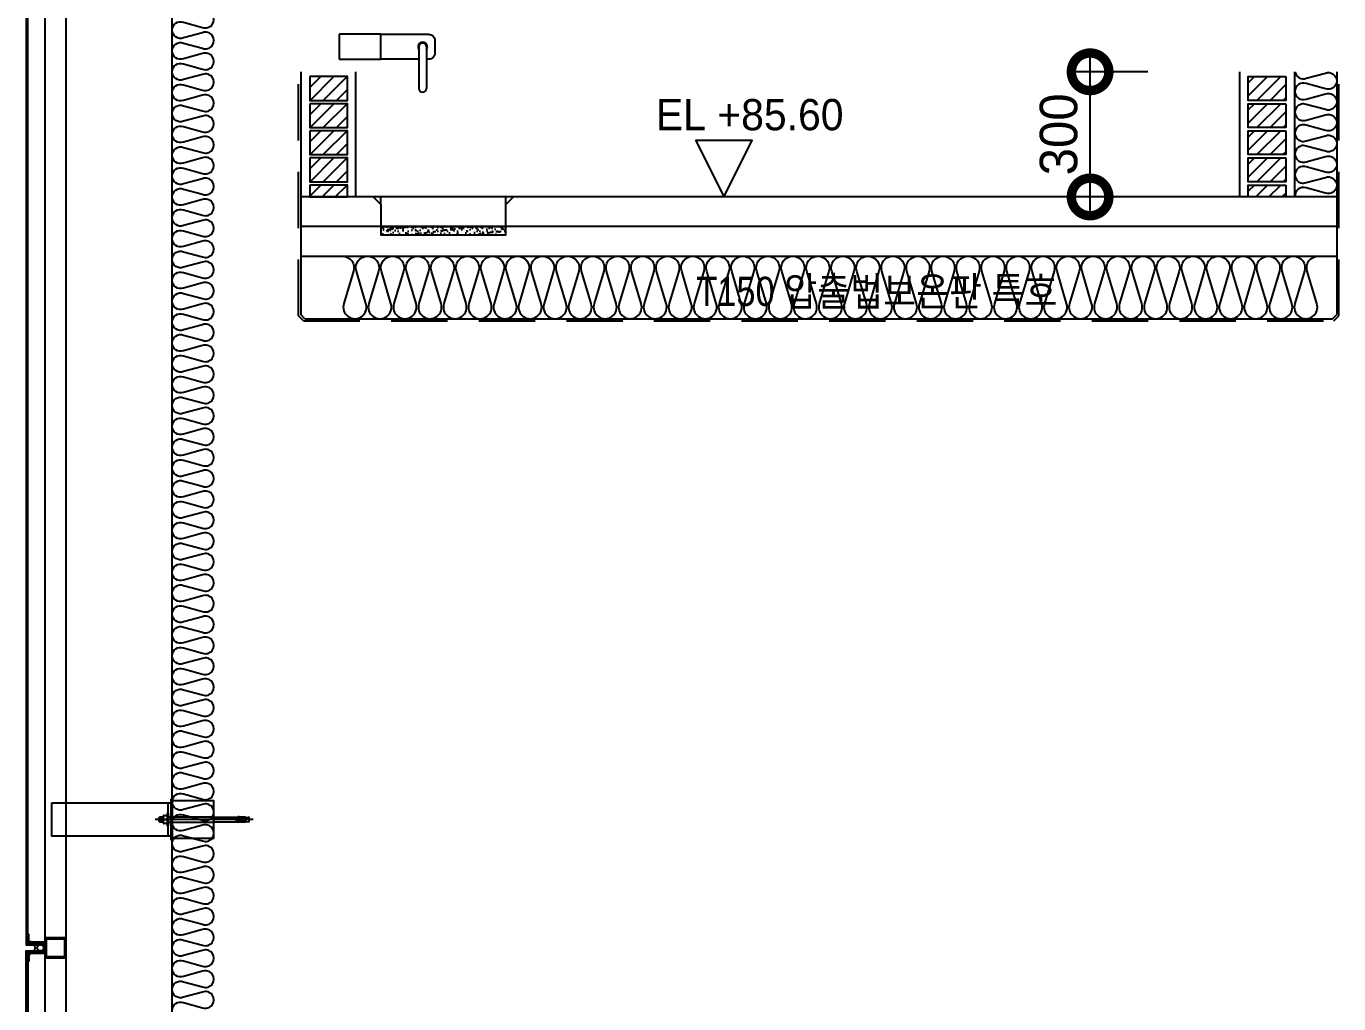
# Model space of a CAD drawing. Header units: millimetres. Extents: x 17311 to 801382, y -242618 to -104888.
# Drawn here: x 284811 to 287958, y -157914 to -155570 of the extents above; entities that cross this region are included whole.
import ezdxf
from ezdxf.enums import TextEntityAlignment as Align

# ---------------------------------------------------------------- set-up
doc = ezdxf.new("R2010")
doc.units = ezdxf.units.MM
doc.header["$LTSCALE"] = 250
doc.linetypes.add('AUDIT_I_191120105348-3', pattern=[2.3, 1.5, -0.8])
doc.linetypes.add('HID', pattern=[2.8, 1.8, -1])
doc.layers.get('Defpoints').update_dxf_attribs({"color": 151})
for name, color, linetype in [('A-ELE-7', 7, 'Continuous'), ('A-ETC-8', 8, 'Continuous'), ('A-FIN', 6, 'Continuous'), ('A-FIN-8', 8, 'Continuous'), ('A-HAT', 252, 'Continuous'), ('A-HAT-9', 9, 'Continuous'), ('A-HAT-WIREMESH', 9, 'g_mesh'), ('A-HID2', 4, 'AUDIT_I_191120105348-3'), ('A-WALL', 3, 'Continuous'), ('A-WP', 1, 'HID'), ('A-난간', 120, 'Continuous'), ('A-파라펫링', 7, 'Continuous'), ('ISL', 251, 'Continuous')]:
    doc.layers.add(name, color=color, linetype=linetype)
for name, color, linetype, plot in [('CK', 221, 'Continuous', False), ('NOPLOT', 191, 'Continuous', False), ('NOPLOT-단열', 225, 'Continuous', False)]:
    doc.layers.add(name, color=color, linetype=linetype, plot=plot)
doc.styles.add('Gdim', font='')
doc.styles.get('Gdim').set_extended_font_data('Dotum')
doc.linetypes.add('g_mesh', pattern='A,10,-0.8,["X",Gdim,S=0.6,R=0,X=-0.15,Y=-0.3],-0.8', length=11.6)
doc.dimstyles.new('Gdim50', dxfattribs={"dimscale": 30, "dimtxt": 3, "dimasz": 6, "dimexe": 1.5, "dimexo": 2, "dimgap": 1, "dimtad": 1, "dimdec": 0, "dimzin": 0, "dimdsep": 46, "dimlunit": 6, "dimtxsty": 'Gdim', "dimblk": 'DOTSMALL', "dimcen": 1.5, "dimdle": 1.5, "dimclrd": 256, "dimclre": 256, "dimclrt": 256, "dimazin": 0, "dimtfac": 1, "dimtdec": 0, "dimtix": 1, "dimtmove": 2, "dimatfit": 3, "dimldrblk": 'DOTSMALL', "dimfxl": 1.5, "dimtolj": 1, "dimtzin": 0, "dimlwd": -1, "dimlwe": -1, "dimarcsym": 1})

# ---------------------------------------------------------------- blocks, each defined once
blk = doc.blocks.new('A$C632c858f')
at = {"layer": 'A-ETC-8'}
blk.add_arc((-2.8, 0), 24, 341.8248, 18.1752, dxfattribs=at)
blk.add_ellipse((34, 0), major_axis=(7.59, 0), ratio=0.987937, dxfattribs=at)
blk = doc.blocks.new('A$Cae507117')
at = {"layer": 'A-ETC-8'}
for points in [[(-50, 0), (-50, -50), (0, -50), (0, 0)], [(-46.8, -3.2), (-46.8, -46.8), (-3.2, -46.8), (-3.2, -3.2)]]:
    blk.add_lwpolyline(points, close=True, dxfattribs=at)
blk = doc.blocks.new('A$Cab6a45e4')
at = {"layer": 'A-HAT-9'}
h = blk.add_hatch(dxfattribs=at)
h.set_pattern_fill('AR-SAND', color=256, scale=0.3)
h.set_pattern_definition([(37.5, (-113396.389, 321984.363), (-0.4800094, 14.6823971), [0, -11.5824, 0, -12.954, 0, -12.3825]), (7.5, (-113396.389, 321984.363), (13.4856985, 21.504753), [0, -6.2484, 0, -10.4394, 0, -4.0005]), (327.5, (-113405.761, 321984.363), (23.7297711, 0.04311554), [0, -3.81, 0, -13.716, 0, -17.907]), (317.5, (-113405.761, 321984.363), (22.9066936, 6.6878797), [0, -1.905, 0, -8.9916, 0, -10.287])])
h.paths.add_polyline_path([(0, 45), (300, 45), (300, 25), (0, 25)])
at = {"layer": 'A-FIN'}
for points in [[(-18, 116), (0, 98), (0, 25), (300, 25), (300, 98), (318, 116)], [(0, 45), (300, 45)]]:
    blk.add_lwpolyline(points, dxfattribs=at)
at = {"layer": 'NOPLOT'}
for p, q in [((0, 98), (0, 116)), ((300, 98), (300, 116))]:
    blk.add_line(p, q, dxfattribs=at)
blk = doc.blocks.new('_DotSmall')
at = {"color": 0, "linetype": 'ByBlock', "const_width": 0.5}
blk.add_lwpolyline([(-0.0625, 0, 1), (0.0625, 0, 1)], format="xyb", close=True, dxfattribs=at)
blk = doc.blocks.new('*D112')
at = {"layer": 'CK', "transparency": 16777216}
for p, q in [((287361.5, -156024.5), (287361.5, -155634.5)), ((287499.8, -155679.5), (287316.5, -155679.5)), ((287499.8, -155979.5), (287316.5, -155979.5))]:
    blk.add_line(p, q, dxfattribs=at)
at = {"layer": 'Defpoints', "color": 0, "transparency": 16777216}
for p in [(287361.5, -155679.5), (287559.8, -155679.5), (287559.8, -155979.5)]:
    blk.add_point(p, dxfattribs=at)
at = {"layer": 'CK', "transparency": 16777216, "xscale": 180, "yscale": 180, "zscale": 180}
for p, rotation in [((287361.5, -155679.5), 90), ((287361.5, -155979.5), 270)]:
    blk.add_blockref('_DotSmall', p, dxfattribs=dict(at, rotation=rotation))
at = {"layer": 'CK', "transparency": 16777216, "insert": (287286.4, -155829.5), "char_height": 90, "attachment_point": 5, "rotation": 90, "style": 'Gdim'}
blk.add_mtext('\\A1;300', dxfattribs=at)
blk = doc.blocks.new('너트 M12')
for p, q in [((-9, 0), (9, 0)), ((-9.5, -9), (-9.5, -0.5)), ((9, -9.5), (-9, -9.5)), ((0, -8.3), (0, -1.2)), ((9.5, -0.5), (9.5, -9))]:
    blk.add_line(p, q)
for centre, start, end in [((-9, -0.5), 90, 180), ((-9, -9), 180, 270), ((9, -0.5), 0, 90), ((9, -9), 270, 0)]:
    blk.add_arc(centre, 0.5, start, end)
at = {"extrusion": (0, 0, -1)}
for centre, major_axis, ratio, start_param, end_param in [((-4.8, -0.9), (-4.75, 0.31), 0.185359, -0.024388, 3.141593), ((4.8, -0.9), (4.75, 0.31), 0.185108, 3.141593, 6.30754), ((-4.8, -8.6), (4.75, 0.31), 0.187111, 0, 3.166211), ((4.8, -8.6), (-4.75, 0.31), 0.185991, 3.117121, 6.283185)]:
    blk.add_ellipse(centre, major_axis=major_axis, ratio=ratio, start_param=start_param, end_param=end_param, dxfattribs=at)
blk = doc.blocks.new('A$C5ebcaad0')
at = {"layer": 'A-ETC-8'}
for p, q in [((-437, -219), (-437.5, -219)), ((-426, -220.5), (-437, -219)), ((-431.6, -219.7), (-431.6, -221.5)), ((-415.6, -218.7), (-430.6, -218.7)), ((-415.6, -218.7), (-412.6, -218.7)), ((-412.6, -218.7), (-412.6, -231.2)), ((-412, -231), (-412, -219)), ((-409, -219), (-412, -219)), ((-409, -231), (-409, -219)), ((-355, -219), (-409, -219)), ((-355, -219), (-245.5, -219)), ((-234, -219), (-225.5, -219)), ((-225.5, -231), (-225.5, -219)), ((-224, -220.5), (-225.5, -219)), ((-449, -225), (-214, -225)), ((-439, -220.5), (-439, -229.5)), ((-437.5, -231), (-437, -231)), ((-437, -231), (-426, -229.5)), ((-431.6, -228.5), (-431.6, -230.2)), ((-431.1, -222.3), (-429.3, -223.5)), ((-431.1, -227.7), (-429.3, -226.5)), ((-430.6, -231.2), (-415.6, -231.2)), ((-421.1, -224), (-427.7, -224)), ((-421.1, -226), (-427.7, -226)), ((-426, -220.5), (-412, -220.5)), ((-426, -229.5), (-412, -229.5)), ((-420.6, -223.5), (-420.6, -223)), ((-420.6, -227), (-420.6, -226.5)), ((-416.6, -227), (-416.6, -223)), ((-415.6, -231.2), (-412.6, -231.2)), ((-412, -231), (-409, -231)), ((-409, -231), (-355, -231)), ((-245.5, -231), (-355, -231)), ((-234.2, -229.5), (-224, -229.5)), ((-234, -220.5), (-224, -220.5)), ((-234, -231), (-225.5, -231)), ((-224, -229.5), (-225.5, -231)), ((-224, -229.5), (-224, -220.5))]:
    blk.add_line(p, q, dxfattribs=at)
for points in [[(-255, -180.5), (-255, -269.5), (-355, -269.5), (-355, -180.5)], [(33.5, -185), (-251.5, -185), (-251.5, -265), (33.5, -265)], [(-251.5, -265), (-245.5, -265), (-245.5, -185), (-251.5, -185)], [(-245.5, -210), (-245.5, -240), (-243.5, -240), (-243.5, -210)]]:
    blk.add_lwpolyline(points, close=True, dxfattribs=at)
blk.add_lwpolyline([(-251.5, -177.5), (-251.5, -272.5, -0.414214), (-252.5, -273.5), (-255, -273.5), (-255, -176.5), (-252.5, -176.5, -0.414214)], format="xyb", close=True, dxfattribs=at)
for centre, radius, start, end in [((-437.5, -220.5), 1.5, 90, 180), ((-430.6, -219.7), 1, 90, 180), ((-437.5, -229.5), 1.5, 180, 270), ((-430.6, -221.5), 1, 180, 236.3099), ((-430.6, -228.5), 1, 123.6901, 180), ((-430.6, -230.2), 1, 180, 270), ((-427.7, -221), 3, 236.3099, 270), ((-427.7, -229), 3, 90, 123.6901), ((-421.1, -223.5), 0.5, 270, 0), ((-421.1, -226.5), 0.5, 0, 90), ((-418.6, -223), 2, 90, 180), ((-418.6, -227), 2, 180, 270), ((-418.6, -223), 2, 0, 90), ((-418.6, -227), 2, 270, 0)]:
    blk.add_arc(centre, radius, start, end, dxfattribs=at)
at = {"layer": 'A-ETC-8', "xscale": -1, "rotation": 90}
blk.add_blockref('너트 M12', (-243.5, -225), dxfattribs=at)
blk = doc.blocks.new('C49BE3F48')
at = {"layer": 'A-ELE-7', "color": 8}
blk.add_arc((100.4, -75), 11, 324.9032, 215.0968, dxfattribs=at)
at = {"layer": 'A-ETC-8', "color": 8, "elevation": 0}
blk.add_lwpolyline([(91.4, -105), (0, -105), (0, -45), (115, -45, -0.414214), (130, -60), (130, -90, -0.414214), (115, -105), (109.4, -105)], format="xyb", dxfattribs=at)
at = {"layer": 'A-HID2', "color": 5, "elevation": 0}
blk.add_lwpolyline([(0, -45), (-100, -45), (-100, -105), (0, -105)], dxfattribs=at)
at = {"layer": 'A-난간', "color": 8}
for p, q in [((91.4, -75), (91.4, -175)), ((109.4, -75), (109.4, -175))]:
    blk.add_line(p, q, dxfattribs=at)
for centre, start, end in [((100.4, -75), 0, 180), ((100.4, -175), 180, 0)]:
    blk.add_arc(centre, 9, start, end, dxfattribs=at)

msp = doc.modelspace()

# ---------------------------------------------------------------- hatches: boundary and pattern name
at = {"layer": 'A-HAT', "lineweight": -3}
h = msp.add_hatch(dxfattribs=at)
h.set_pattern_fill('ANSI31', color=256, scale=7, style=0)
h.set_pattern_definition([(45, (201560.843, -153369.361), (-15.715448, 15.715448), [])])
h.paths.add_polyline_path([(285580.7, -155691), (285490.7, -155691), (285490.7, -155748), (285580.7, -155748)])
h = msp.add_hatch(dxfattribs=at)
h.set_pattern_fill('ANSI31', color=256, scale=7, style=0)
h.set_pattern_definition([(45, (201410.843, -153369.364), (-15.715448, 15.715448), [])])
h.paths.add_polyline_path([(287740.7, -155691), (287830.7, -155691), (287830.7, -155748), (287740.7, -155748)])
h = msp.add_hatch(dxfattribs=at)
h.set_pattern_fill('ANSI31', color=256, scale=7, style=0)
h.set_pattern_definition([(45, (201560.843, -153434.361), (-15.715448, 15.715448), [])])
h.paths.add_polyline_path([(285580.7, -155756), (285490.7, -155756), (285490.7, -155813), (285580.7, -155813)])
h = msp.add_hatch(dxfattribs=at)
h.set_pattern_fill('ANSI31', color=256, scale=7, style=0)
h.set_pattern_definition([(45, (201410.843, -153434.364), (-15.715448, 15.715448), [])])
h.paths.add_polyline_path([(287740.7, -155756), (287830.7, -155756), (287830.7, -155813), (287740.7, -155813)])
h = msp.add_hatch(dxfattribs=at)
h.set_pattern_fill('ANSI31', color=256, scale=7, style=0)
h.set_pattern_definition([(45, (201560.843, -153499.361), (-15.715448, 15.715448), [])])
h.paths.add_polyline_path([(285580.7, -155821), (285490.7, -155821), (285490.7, -155878), (285580.7, -155878)])
h = msp.add_hatch(dxfattribs=at)
h.set_pattern_fill('ANSI31', color=256, scale=7, style=0)
h.set_pattern_definition([(45, (201410.843, -153499.364), (-15.715448, 15.715448), [])])
h.paths.add_polyline_path([(287740.7, -155821), (287830.7, -155821), (287830.7, -155878), (287740.7, -155878)])
h = msp.add_hatch(dxfattribs=at)
h.set_pattern_fill('ANSI31', color=256, scale=7, style=0)
h.set_pattern_definition([(45, (201560.843, -153564.361), (-15.715448, 15.715448), [])])
h.paths.add_polyline_path([(285580.7, -155886), (285490.7, -155886), (285490.7, -155943), (285580.7, -155943)])
h = msp.add_hatch(dxfattribs=at)
h.set_pattern_fill('ANSI31', color=256, scale=7, style=0)
h.set_pattern_definition([(45, (201410.843, -153564.364), (-15.715448, 15.715448), [])])
h.paths.add_polyline_path([(287740.7, -155886), (287830.7, -155886), (287830.7, -155943), (287740.7, -155943)])
h = msp.add_hatch(dxfattribs=at)
h.set_pattern_fill('ANSI31', color=256, scale=7, style=0)
h.set_pattern_definition([(45, (201560.843, -153629.361), (-15.715448, 15.715448), [])])
h.paths.add_polyline_path([(285580.7, -155951), (285490.7, -155951), (285490.7, -155979.5), (285580.7, -155979.5)])
h = msp.add_hatch(dxfattribs=at)
h.set_pattern_fill('ANSI31', color=256, scale=7, style=0)
h.set_pattern_definition([(45, (201410.843, -153629.364), (-15.715448, 15.715448), [])])
h.paths.add_polyline_path([(287740.7, -155951), (287830.7, -155951), (287830.7, -155979.5), (287740.7, -155979.5)])

# ---------------------------------------------------------------- linework, layer by layer
at = {"layer": 'A-ETC-8'}
for p, q in [((284855.7, -200799.5), (284855.7, -154461.7)), ((284905.7, -154461.7), (284905.7, -200799.5))]:
    msp.add_line(p, q, dxfattribs=at)
at = {"layer": 'A-ETC-8', "elevation": 0}
for points in [[(284818.7, -157768), (284853.7, -157768), (284853.7, -157779), (284855.7, -157779), (284855.7, -157766), (284820.3, -157766, 0.226541), (284816.7, -157762.3), (284816.7, -157747.6), (284814.7, -157747.6), (284814.7, -157764, -0.414214)], [(284818.7, -157791), (284853.7, -157791), (284853.7, -157780), (284855.7, -157780), (284855.7, -157793), (284820.3, -157793, -0.226541), (284816.7, -157796.6), (284816.7, -157811.3), (284814.7, -157811.3), (284814.7, -157795, 0.414214)]]:
    msp.add_lwpolyline(points, format="xyb", close=True, dxfattribs=at)
at = {"layer": 'A-FIN'}
for p, q in [((285600.7, -155979.5, 0), (285600.7, -155679.5, 0)), ((287720.7, -155979.5), (287720.7, -155679.5)), ((287952.7, -155979.5), (285468.7, -155979.5))]:
    msp.add_line(p, q, dxfattribs=at)
for points in [[(284851.7, -154448.8), (284851.7, -154444.8), (284810.7, -154444.8), (284810.7, -157772), (284851.7, -157772), (284851.7, -157768), (284814.7, -157768), (284814.7, -154448.8), (284851.7, -154448.8)], [(284851.7, -161218), (284851.7, -161222), (284810.7, -161222), (284810.7, -157787), (284851.7, -157787), (284851.7, -157791), (284814.7, -157791), (284814.7, -161218), (284851.7, -161218)]]:
    msp.add_lwpolyline(points, close=True, dxfattribs=at)
at = {"layer": 'A-FIN-8'}
for p, q in [((285468.7, -155679.5, 0), (285468.7, -156261.3)), ((285468.7, -155679.5, 0), (285468.7, -156261.3)), ((287952.7, -155679.5, 0), (287952.7, -156261.3)), ((287952.7, -155679.5, 0), (287952.7, -156261.3)), ((285468.7, -156121.5), (287952.7, -156121.5)), ((285478.9, -156271.5), (285468.7, -156261.3)), ((285478.9, -156271.5), (287942.4, -156271.5)), ((287942.4, -156271.5), (287952.7, -156261.3))]:
    msp.add_line(p, q, dxfattribs=at)
at = {"layer": 'A-HAT-WIREMESH', "ltscale": 0.6}
msp.add_line((287952.7, -156050.5), (285468.7, -156050.5), dxfattribs=at)
at = {"layer": 'A-WALL', "elevation": 0}
for points in [[(285490.7, -155691), (285490.7, -155748), (285580.7, -155748), (285580.7, -155691)], [(287830.7, -155691), (287830.7, -155748), (287740.7, -155748), (287740.7, -155691)], [(285490.7, -155756), (285490.7, -155813), (285580.7, -155813), (285580.7, -155756)], [(287830.7, -155756), (287830.7, -155813), (287740.7, -155813), (287740.7, -155756)], [(285490.7, -155821), (285490.7, -155878), (285580.7, -155878), (285580.7, -155821)], [(287830.7, -155821), (287830.7, -155878), (287740.7, -155878), (287740.7, -155821)], [(285490.7, -155886), (285490.7, -155943), (285580.7, -155943), (285580.7, -155886)], [(287830.7, -155886), (287830.7, -155943), (287740.7, -155943), (287740.7, -155886)], [(285490.7, -155951), (285490.7, -155979.5), (285580.7, -155979.5), (285580.7, -155951)], [(287830.7, -155951), (287830.7, -155979.5), (287740.7, -155979.5), (287740.7, -155951)]]:
    msp.add_lwpolyline(points, close=True, dxfattribs=at)
at = {"layer": 'A-WP', "ltscale": 0.3}
for p, q in [((285463.7, -156264.3), (285463.7, -155679.5)), ((287957.7, -156264.3), (287957.7, -155679.5)), ((285475.8, -156276.5), (285463.7, -156264.3)), ((285475.8, -156276.5), (287945.5, -156276.5)), ((287945.5, -156276.5), (287957.7, -156264.3))]:
    msp.add_line(p, q, dxfattribs=at)
at = {"layer": 'ISL'}
for p, q in [((285160.7, -202529.5), (285160.7, -154479.5)), ((287852.7, -155979.5, 0), (287852.7, -155679.5, 0))]:
    msp.add_line(p, q, dxfattribs=at)
for points in [[(285160.7, -157929.5, -0.524856), (285187.8, -157910.8), (285233.6, -157923.2, 1.449198), (285233.6, -157885.8), (285187.8, -157898.2, -0.524856), (285160.7, -157879.5, -0.524856), (285187.8, -157860.8), (285233.6, -157873.2, 1.449198), (285233.6, -157835.8), (285187.8, -157848.2, -0.524856), (285160.7, -157829.5, -0.524856), (285187.8, -157810.8), (285233.6, -157823.2, 1.449198), (285233.6, -157785.8), (285187.8, -157798.2, -0.524856), (285160.7, -157779.5, -0.524856), (285187.8, -157760.8), (285233.6, -157773.2, 1.449198), (285233.6, -157735.8), (285187.8, -157748.2, -0.524856), (285160.7, -157729.5, -0.524856), (285187.8, -157710.8), (285233.6, -157723.2, 1.449198), (285233.6, -157685.8), (285187.8, -157698.2, -0.524856), (285160.7, -157679.5, -0.524856), (285187.8, -157660.8), (285233.6, -157673.2, 1.449198), (285233.6, -157635.8), (285187.8, -157648.2, -0.524856), (285160.7, -157629.5, -0.524856), (285187.8, -157610.8), (285233.6, -157623.2, 1.449198), (285233.6, -157585.8), (285187.8, -157598.2, -0.524856), (285160.7, -157579.5, -0.524856), (285187.8, -157560.8), (285233.6, -157573.2, 1.449198), (285233.6, -157535.8), (285187.8, -157548.2, -0.524856), (285160.7, -157529.5, -0.524856), (285187.8, -157510.8), (285233.6, -157523.2, 1.449198), (285233.6, -157485.8), (285187.8, -157498.2, -0.524856), (285160.7, -157479.5, -0.524856), (285187.8, -157460.8), (285233.6, -157473.2, 1.449198), (285233.6, -157435.8), (285187.8, -157448.2, -0.524856), (285160.7, -157429.5, -0.524856), (285187.8, -157410.8), (285233.6, -157423.2, 1.449198), (285233.6, -157385.8), (285187.8, -157398.2, -0.524856), (285160.7, -157379.5, -0.524856), (285187.8, -157360.8), (285233.6, -157373.2, 1.449198), (285233.6, -157335.8), (285187.8, -157348.2, -0.524856), (285160.7, -157329.5, -0.524856), (285187.8, -157310.8), (285233.6, -157323.2, 1.449198), (285233.6, -157285.8), (285187.8, -157298.2, -0.524856), (285160.7, -157279.5, -0.524856), (285187.8, -157260.8), (285233.6, -157273.2, 1.449198), (285233.6, -157235.8), (285187.8, -157248.2, -0.524856), (285160.7, -157229.5, -0.524856), (285187.8, -157210.8), (285233.6, -157223.2, 1.449198), (285233.6, -157185.8), (285187.8, -157198.2, -0.524856), (285160.7, -157179.5, -0.524856), (285187.8, -157160.8), (285233.6, -157173.2, 1.449198), (285233.6, -157135.8), (285187.8, -157148.2, -0.524856), (285160.7, -157129.5, -0.524856), (285187.8, -157110.8), (285233.6, -157123.2, 1.449198), (285233.6, -157085.8), (285187.8, -157098.2, -0.524856), (285160.7, -157079.5, -0.524856), (285187.8, -157060.8), (285233.6, -157073.2, 1.449198), (285233.6, -157035.8), (285187.8, -157048.2, -0.524856), (285160.7, -157029.5, -0.524856), (285187.8, -157010.8), (285233.6, -157023.2, 1.449198), (285233.6, -156985.8), (285187.8, -156998.2, -0.524856), (285160.7, -156979.5, -0.524856), (285187.8, -156960.8), (285233.6, -156973.2, 1.449198), (285233.6, -156935.8), (285187.8, -156948.2, -0.524856), (285160.7, -156929.5, -0.524856), (285187.8, -156910.8), (285233.6, -156923.2, 1.449198), (285233.6, -156885.8), (285187.8, -156898.2, -0.524856), (285160.7, -156879.5, -0.524856), (285187.8, -156860.8), (285233.6, -156873.2, 1.449198), (285233.6, -156835.8), (285187.8, -156848.2, -0.524856), (285160.7, -156829.5, -0.524856), (285187.8, -156810.8), (285233.6, -156823.2, 1.449198), (285233.6, -156785.8), (285187.8, -156798.2, -0.524856), (285160.7, -156779.5, -0.524856), (285187.8, -156760.8), (285233.6, -156773.2, 1.449198), (285233.6, -156735.8), (285187.8, -156748.2, -0.524856), (285160.7, -156729.5, -0.524856), (285187.8, -156710.8), (285233.6, -156723.2, 1.449198), (285233.6, -156685.8), (285187.8, -156698.2, -0.524856), (285160.7, -156679.5, -0.524856), (285187.8, -156660.8), (285233.6, -156673.2, 1.449198), (285233.6, -156635.8), (285187.8, -156648.2, -0.524856), (285160.7, -156629.5, -0.524856), (285187.8, -156610.8), (285233.6, -156623.2, 1.449198), (285233.6, -156585.8), (285187.8, -156598.2, -0.524856), (285160.7, -156579.5, -0.524856), (285187.8, -156560.8), (285233.6, -156573.2, 1.449198), (285233.6, -156535.8), (285187.8, -156548.2, -0.524856), (285160.7, -156529.5, -0.524856), (285187.8, -156510.8), (285233.6, -156523.2, 1.449198), (285233.6, -156485.8), (285187.8, -156498.2, -0.524856), (285160.7, -156479.5, -0.524856), (285187.8, -156460.8), (285233.6, -156473.2, 1.449198), (285233.6, -156435.8), (285187.8, -156448.2, -0.524856), (285160.7, -156429.5, -0.524856), (285187.8, -156410.8), (285233.6, -156423.2, 1.449198), (285233.6, -156385.8), (285187.8, -156398.2, -0.524856), (285160.7, -156379.5, -0.524856), (285187.8, -156360.8), (285233.6, -156373.2, 1.449198), (285233.6, -156335.8), (285187.8, -156348.2, -0.524856), (285160.7, -156329.5, -0.524856), (285187.8, -156310.8), (285233.6, -156323.2, 1.449198), (285233.6, -156285.8), (285187.8, -156298.2, -0.524856), (285160.7, -156279.5, -0.524856), (285187.8, -156260.8), (285233.6, -156273.2, 1.449198), (285233.6, -156235.8), (285187.8, -156248.2, -0.524856), (285160.7, -156229.5, -0.524856), (285187.8, -156210.8), (285233.6, -156223.2, 1.449198), (285233.6, -156185.8), (285187.8, -156198.2, -0.524856), (285160.7, -156179.5, -0.524856), (285187.8, -156160.8), (285233.6, -156173.2, 1.449198), (285233.6, -156135.8), (285187.8, -156148.2, -0.524856), (285160.7, -156129.5, -0.524856), (285187.8, -156110.8), (285233.6, -156123.2, 1.449198), (285233.6, -156085.8), (285187.8, -156098.2, -0.524856), (285160.7, -156079.5, -0.524856), (285187.8, -156060.8), (285233.6, -156073.2, 1.449198), (285233.6, -156035.8), (285187.8, -156048.2, -0.524856), (285160.7, -156029.5, -0.524856), (285187.8, -156010.8), (285233.6, -156023.2, 1.449198), (285233.6, -155985.8), (285187.8, -155998.2, -0.524856), (285160.7, -155979.5, -0.524856), (285187.8, -155960.8), (285233.6, -155973.2, 1.449198), (285233.6, -155935.8), (285187.8, -155948.2, -0.524856), (285160.7, -155929.5, -0.524856), (285187.8, -155910.8), (285233.6, -155923.2, 1.449198), (285233.6, -155885.8), (285187.8, -155898.2, -0.524856), (285160.7, -155879.5, -0.524856), (285187.8, -155860.8), (285233.6, -155873.2, 1.449198), (285233.6, -155835.8), (285187.8, -155848.2, -0.524856), (285160.7, -155829.5, -0.524856), (285187.8, -155810.8), (285233.6, -155823.2, 1.449198), (285233.6, -155785.8), (285187.8, -155798.2, -0.524856), (285160.7, -155779.5, -0.524856), (285187.8, -155760.8), (285233.6, -155773.2, 1.449198), (285233.6, -155735.8), (285187.8, -155748.2, -0.524856), (285160.7, -155729.5, -0.524856), (285187.8, -155710.8), (285233.6, -155723.2, 1.449198), (285233.6, -155685.8), (285187.8, -155698.2, -0.524856), (285160.7, -155679.5, -0.524856), (285187.8, -155660.8), (285233.6, -155673.2, 1.449198), (285233.6, -155635.8), (285187.8, -155648.2, -0.524856), (285160.7, -155629.5, -0.524856), (285187.8, -155610.8), (285233.6, -155623.2, 1.449198), (285233.6, -155585.8), (285187.8, -155598.2, -0.524856), (285160.7, -155579.5, -0.524856), (285187.8, -155560.8), (285233.6, -155573.2, 1.449198), (285233.6, -155535.8)], [(287852.9, -155679.5, 0.476352), (287879.8, -155695.1), (287925.6, -155682.7, -0.524856), (287952.7, -155701.4, -0.524856), (287925.6, -155720.1), (287879.8, -155707.7, 0.525094), (287852.7, -155726.4, 0.525094), (287879.8, -155745.1), (287925.6, -155732.7, -0.524856), (287952.7, -155751.4, -0.524856), (287925.6, -155770.1), (287879.8, -155757.7, 1.449198), (287879.8, -155795.1), (287925.6, -155782.7, -0.524856), (287952.7, -155801.4, -0.524856), (287925.6, -155820.1), (287879.8, -155807.7, 1.449198), (287879.8, -155845.1), (287925.6, -155832.7, -0.524856), (287952.7, -155851.4, -0.524856), (287925.6, -155870.1), (287879.8, -155857.7, 1.449198), (287879.8, -155895.1), (287925.6, -155882.7, -0.524856), (287952.7, -155901.4, -0.524856), (287925.6, -155920.1), (287879.8, -155907.7, 1.449198), (287879.8, -155945.1), (287925.6, -155932.7, -0.524856), (287952.7, -155951.4, -0.524856), (287925.6, -155970.1), (287879.8, -155957.7, 0.575196), (287852.9, -155979.5, 0.575196)]]:
    msp.add_lwpolyline(points, format="xyb", dxfattribs=at)
at = {"layer": 'ISL', "elevation": 0}
msp.add_lwpolyline([(285568.7, -156121.5, -0.509267), (285595.2, -156157.8), (285572.2, -156235.1, 1.372593), (285625.2, -156235.1), (285602.2, -156157.8, -0.509267), (285628.7, -156121.5, -0.509267), (285655.2, -156157.8), (285632.2, -156235.1, 1.372593), (285685.2, -156235.1), (285662.2, -156157.8, -0.509267), (285688.7, -156121.5, -0.509267), (285715.2, -156157.8), (285692.2, -156235.1, 1.372593), (285745.2, -156235.1), (285722.2, -156157.8, -0.509267), (285748.7, -156121.5, -0.509267), (285775.2, -156157.8), (285752.2, -156235.1, 1.372593), (285805.2, -156235.1), (285782.2, -156157.8, -0.509267), (285808.7, -156121.5, -0.509267), (285835.2, -156157.8), (285812.2, -156235.1, 1.372593), (285865.2, -156235.1), (285842.2, -156157.8, -0.509267), (285868.7, -156121.5, -0.509267), (285895.2, -156157.8), (285872.2, -156235.1, 1.372593), (285925.2, -156235.1), (285902.2, -156157.8, -0.509267), (285928.7, -156121.5, -0.509267), (285955.2, -156157.8), (285932.2, -156235.1, 1.372593), (285985.2, -156235.1), (285962.2, -156157.8, -0.509267), (285988.7, -156121.5, -0.509267), (286015.2, -156157.8), (285992.2, -156235.1, 1.372593), (286045.2, -156235.1), (286022.2, -156157.8, -0.509267), (286048.7, -156121.5, -0.509267), (286075.2, -156157.8), (286052.2, -156235.1, 1.372593), (286105.2, -156235.1), (286082.2, -156157.8, -0.509267), (286108.7, -156121.5, -0.509267), (286135.2, -156157.8), (286112.2, -156235.1, 1.372593), (286165.2, -156235.1), (286142.2, -156157.8, -0.509267), (286168.7, -156121.5, -0.509267), (286195.2, -156157.8), (286172.2, -156235.1, 1.372593), (286225.2, -156235.1), (286202.2, -156157.8, -0.509267), (286228.7, -156121.5, -0.509267), (286255.2, -156157.8), (286232.2, -156235.1, 1.372593), (286285.2, -156235.1), (286262.2, -156157.8, -0.509267), (286288.7, -156121.5, -0.509267), (286315.2, -156157.8), (286292.2, -156235.1, 1.372593), (286345.2, -156235.1), (286322.2, -156157.8, -0.509267), (286348.7, -156121.5, -0.509267), (286375.2, -156157.8), (286352.2, -156235.1, 1.372593), (286405.2, -156235.1), (286382.2, -156157.8, -0.509267), (286408.7, -156121.5, -0.509267), (286435.2, -156157.8), (286412.2, -156235.1, 1.372593), (286465.2, -156235.1), (286442.2, -156157.8, -0.509267), (286468.7, -156121.5, -0.509267), (286495.2, -156157.8), (286472.2, -156235.1, 1.372593), (286525.2, -156235.1), (286502.2, -156157.8, -0.509267), (286528.7, -156121.5, -0.509267), (286555.2, -156157.8), (286532.2, -156235.1, 1.372593), (286585.2, -156235.1), (286562.2, -156157.8, -0.509267), (286588.7, -156121.5, -0.509267), (286615.2, -156157.8), (286592.2, -156235.1, 1.372593), (286645.2, -156235.1), (286622.2, -156157.8, -0.509267), (286648.7, -156121.5, -0.509267), (286675.2, -156157.8), (286652.2, -156235.1, 1.372593), (286705.2, -156235.1), (286682.2, -156157.8, -0.509267), (286708.7, -156121.5, -0.509267), (286735.2, -156157.8), (286712.2, -156235.1, 1.372593), (286765.2, -156235.1), (286742.2, -156157.8, -0.509267), (286768.7, -156121.5, -0.509267), (286795.2, -156157.8), (286772.2, -156235.1, 1.372593), (286825.2, -156235.1), (286802.2, -156157.8, -0.509267), (286828.7, -156121.5, -0.509267), (286855.2, -156157.8), (286832.2, -156235.1, 1.372593), (286885.2, -156235.1), (286862.2, -156157.8, -0.509267), (286888.7, -156121.5, -0.509267), (286915.2, -156157.8), (286892.2, -156235.1, 1.372593), (286945.2, -156235.1), (286922.2, -156157.8, -0.509267), (286948.7, -156121.5, -0.509267), (286975.2, -156157.8), (286952.2, -156235.1, 1.372593), (287005.2, -156235.1), (286982.2, -156157.8, -0.509267), (287008.7, -156121.5, -0.509267), (287035.2, -156157.8), (287012.2, -156235.1, 1.372593), (287065.2, -156235.1), (287042.2, -156157.8, -0.509267), (287068.7, -156121.5, -0.509267), (287095.2, -156157.8), (287072.2, -156235.1, 1.372593), (287125.2, -156235.1), (287102.2, -156157.8, -0.509267), (287128.7, -156121.5, -0.509267), (287155.2, -156157.8), (287132.2, -156235.1, 1.372593), (287185.2, -156235.1), (287162.2, -156157.8, -0.509267), (287188.7, -156121.5, -0.509267), (287215.2, -156157.8), (287192.2, -156235.1, 1.372593), (287245.2, -156235.1), (287222.2, -156157.8, -0.509267), (287248.7, -156121.5, -0.509267), (287275.2, -156157.8), (287252.2, -156235.1, 1.372593), (287305.2, -156235.1), (287282.2, -156157.8, -0.509267), (287308.7, -156121.5, -0.509267), (287335.2, -156157.8), (287312.2, -156235.1, 1.372593), (287365.2, -156235.1), (287342.2, -156157.8, -0.509267), (287368.7, -156121.5, -0.509267), (287395.2, -156157.8), (287372.2, -156235.1, 1.372593), (287425.2, -156235.1), (287402.2, -156157.8, -0.509267), (287428.7, -156121.5, -0.509267), (287455.2, -156157.8), (287432.2, -156235.1, 1.372593), (287485.2, -156235.1), (287462.2, -156157.8, -0.509267), (287488.7, -156121.5, -0.509267), (287515.2, -156157.8), (287492.2, -156235.1, 1.372593), (287545.2, -156235.1), (287522.2, -156157.8, -0.509267), (287548.7, -156121.5, -0.509267), (287575.2, -156157.8), (287552.2, -156235.1, 1.372593), (287605.2, -156235.1), (287582.2, -156157.8, -0.509267), (287608.7, -156121.5, -0.509267), (287635.2, -156157.8), (287612.2, -156235.1, 1.372593), (287665.2, -156235.1), (287642.2, -156157.8, -0.509267), (287668.7, -156121.5, -0.509267), (287695.2, -156157.8), (287672.2, -156235.1, 1.372593), (287725.2, -156235.1), (287702.2, -156157.8, -0.509267), (287728.7, -156121.5, -0.509267), (287755.2, -156157.8), (287732.2, -156235.1, 1.372593), (287785.2, -156235.1), (287762.2, -156157.8, -0.509267), (287788.7, -156121.5, -0.509267), (287815.2, -156157.8), (287792.2, -156235.1, 1.372593), (287845.2, -156235.1), (287822.2, -156157.8, -0.509267), (287848.7, -156121.5, -0.509267), (287875.2, -156157.8), (287852.2, -156235.1, 1.372593), (287905.2, -156235.1), (287882.2, -156157.8, -0.509267), (287908.7, -156121.5)], format="xyb", dxfattribs=at)
at = {"layer": 'NOPLOT', "linetype": 'Continuous', "elevation": 0}
msp.add_lwpolyline([(286483.6, -155979.5), (286551.1, -155844.5), (286416.1, -155844.5), (286483.6, -155979.5)], dxfattribs=at)

# ---------------------------------------------------------------- block references
at = {"layer": 'A-ETC-8', "xscale": -1}
msp.add_blockref('A$C5ebcaad0', (284905.7, -157247), dxfattribs=at)
at = {"layer": 'A-ETC-8', "xscale": -1, "rotation": 180}
msp.add_blockref('A$Cae507117', (284905.7, -157804.5), dxfattribs=at)
at = {"layer": 'A-ETC-8'}
msp.add_blockref('A$C632c858f', (284810.7, -157779.5), dxfattribs=at)
at = {"layer": 'A-FIN'}
msp.add_blockref('A$Cab6a45e4', (285660.7, -156095.5), dxfattribs=at)
at = {"layer": 'A-파라펫링'}
msp.add_blockref('C49BE3F48', (285660.7, -155544.5, 0), dxfattribs=at)

# ---------------------------------------------------------------- texts
at = {"layer": 'NOPLOT', "linetype": 'Continuous', "style": 'Gdim'}
msp.add_text('EL +85.60', height=75, rotation=360, dxfattribs=at).set_placement((286320.2, -155819.7))
at = {"layer": 'NOPLOT-단열', "style": 'Gdim', "width": 0.9}
msp.add_text('T150 압출법보온판 특호', height=70, dxfattribs=at).set_placement((286850.3, -156205.8), align=Align.MIDDLE_CENTER)

# ---------------------------------------------------------------- dimensions: what is measured, and where the dimension line sits
at = {"layer": 'CK'}
dim = msp.add_linear_dim(base=(287361.5, -155679.5), p1=(287559.8, -155979.5), p2=(287559.8, -155679.5), angle=90, dimstyle='Gdim50', dxfattribs=at)
dim.commit()
dim.dimension.update_dxf_attribs({"geometry": '*D112', "text_midpoint": (287286.4, -155829.5)})

doc.saveas('drawing.dxf')
